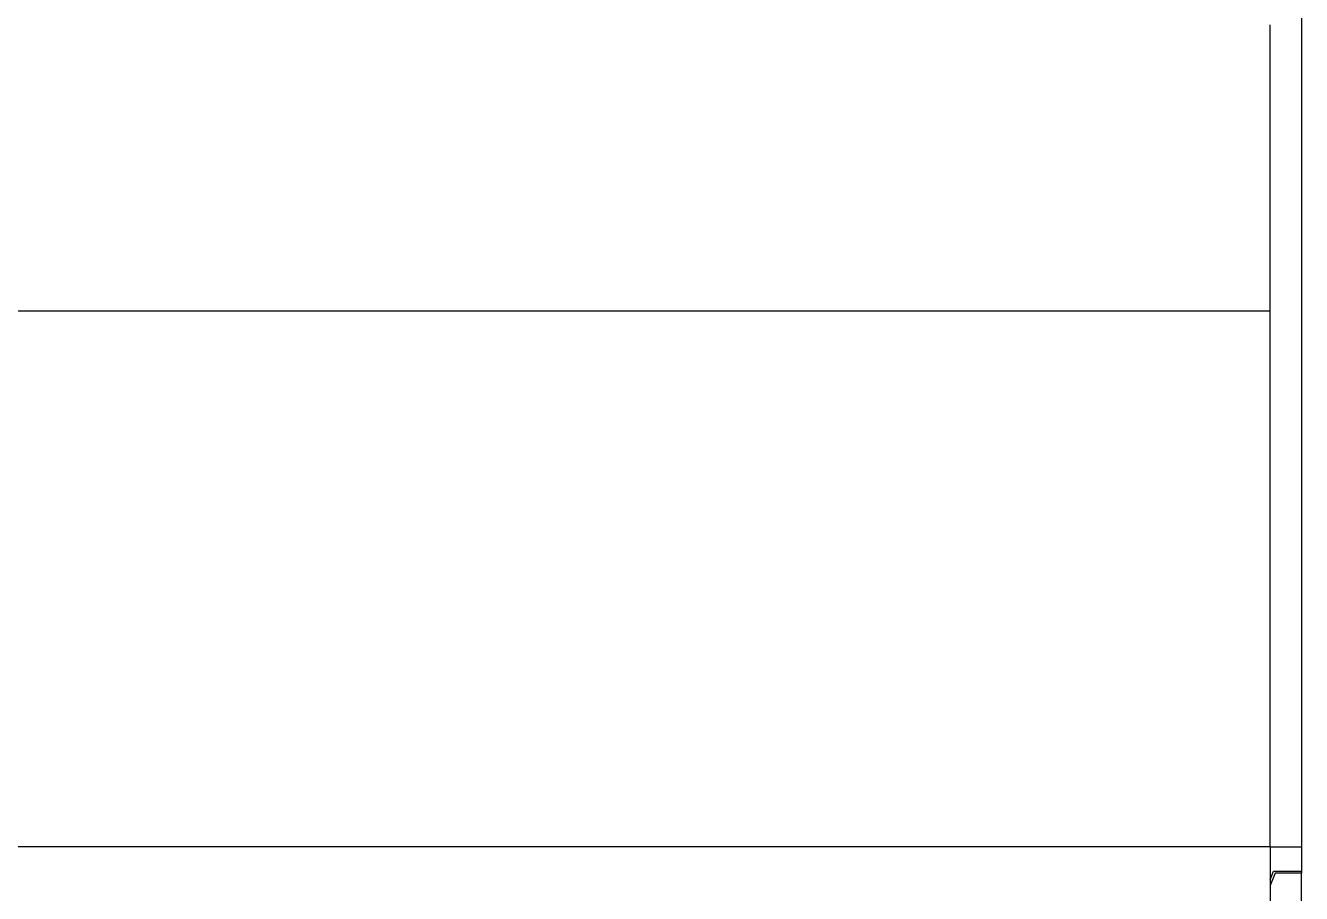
# Model space of a CAD drawing. Extents: x -49.7 to 49.7, y -10.2 to 18.8.
# Drawn here: x -29.311 to -25.651, y 8.163 to 10.652 of the extents above; entities that cross this region are included whole.
import ezdxf

# ---------------------------------------------------------------- set-up
doc = ezdxf.new("R2010")
doc.units = 0
doc.layers.get('0').update_dxf_attribs({"linetype": 'CONTINUOUS'})

msp = doc.modelspace()

# ---------------------------------------------------------------- linework, layer by layer
for p, q in [((-25.6507, 14.2349), (-25.6507, 8.2963)), ((-25.7407, 9.8324), (-25.7407, 10.6539)), ((-28.135, 9.8324), (-30.1146, 9.8324)), ((-28.12, 9.8324), (-28.135, 9.8324)), ((-28.1104, 9.8324), (-28.12, 9.8324)), ((-28.0856, 9.8324), (-28.1104, 9.8324)), ((-25.7407, 9.8324), (-28.0856, 9.8324)), ((-25.7407, 9.2155), (-25.7407, 9.8324)), ((-25.7407, 8.8124), (-25.7407, 9.2155)), ((-25.7407, 8.2963), (-25.7407, 8.8124)), ((-28.2304, 8.2963), (-29.5258, 8.2963)), ((-27.132, 8.2963), (-28.2304, 8.2963)), ((-26.0017, 8.2963), (-27.132, 8.2963)), ((-25.7407, 8.2963), (-26.0017, 8.2963)), ((-25.7407, 8.2963), (-25.6507, 8.2963)), ((-25.7407, 8.2963), (-25.7407, 8.2013)), ((-25.6507, 8.2963), (-25.6507, 8.2263)), ((-25.7407, 8.2013), (-25.7305, 8.2263)), ((-25.7265, 8.2206), (-25.7407, 8.1859)), ((-25.7407, 8.2013), (-25.7407, 8.1859)), ((-25.7305, 8.2263), (-25.6507, 8.2263)), ((-25.6507, 8.2206), (-25.7265, 8.2206)), ((-25.6507, 8.2263), (-25.6507, 8.2206)), ((-25.6507, 7.1185), (-25.6507, 8.2206)), ((-25.7407, 8.1859), (-25.7407, 4.6277))]:
    msp.add_line(p, q)

doc.saveas('drawing.dxf')
